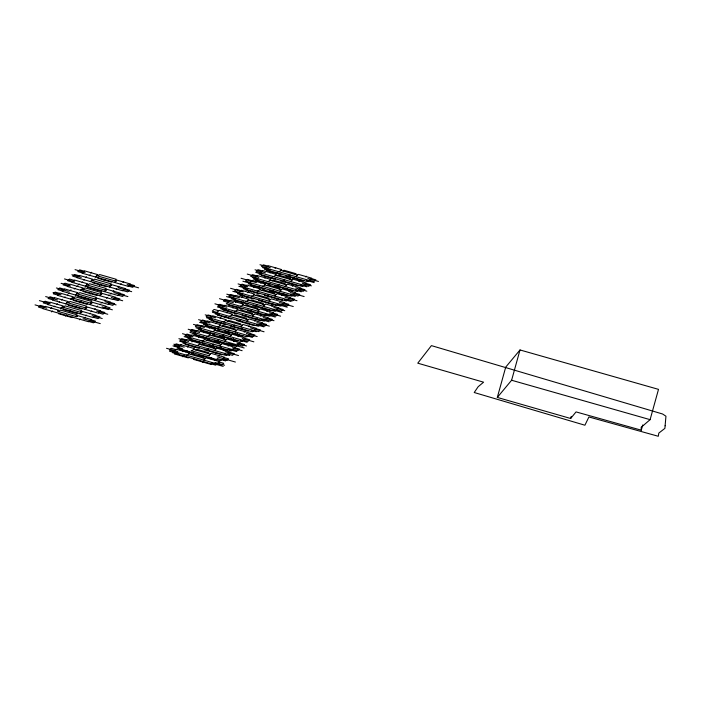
<?xml version="1.0" encoding="UTF-8"?>
<svg xmlns="http://www.w3.org/2000/svg" width="701" height="701" viewBox="0 0 701 701"><rect width="100%" height="100%" fill="white"/><g stroke="black" fill="none" stroke-linecap="round" stroke-linejoin="round"><path stroke-width="1.05" d="M497.316 397.423L505.719 367.122L520.011 349.957L658.502 389.362L650.099 419.654L641.17 427.312L641.275 430.177L576.047 411.908L570.649 418.488L497.316 397.423L511.607 380.249L520.011 349.957M570.649 418.488L571.227 416.394M641.275 430.177L642.721 424.955M69.609 291.046L70.994 289.793M50.779 308.519L51.76 307.625M85.54 277.631L86.538 276.72M90.718 273.127L91.665 272.268M54.126 306.775L54.801 306.162M56.685 304.453L57.429 303.778M61.574 300.046L62.424 299.274M64.299 297.636L65.123 296.891M68.645 293.64L69.373 292.983M59.156 302.333L59.655 301.877M78.468 284.834L79.353 284.036M83.822 280.181L84.479 279.576M67.287 295.41L67.831 294.919M74.253 289.031L75.156 288.207M76.908 286.63L77.776 285.842M89.211 275.721L90.219 274.81M82.07 282.468L82.692 281.916M51.629 311.927L52.601 311.051M75.463 295.016L77.969 292.746L64.623 288.926L62.109 291.195L107.928 304.304L110.443 302.035L97.088 298.214L94.582 300.484M85.285 286.131L87.791 283.852L74.437 280.041L71.931 282.31L117.75 295.419L120.257 293.141L106.911 289.329L104.396 291.598M90.341 281.548L92.847 279.278L79.502 275.458L76.996 277.727L122.815 290.836L125.321 288.567L111.967 284.746L109.461 287.016M95.406 276.965L97.912 274.687L84.567 270.866L82.052 273.145L127.88 286.253L130.386 283.975L117.032 280.163L114.526 282.433M58.98 313.286L58.516 313.706L72.168 317.614L72.641 317.194M63.625 309.08L63.16 309.5L76.812 313.408L77.285 312.988M68.523 304.646L68.058 305.075L81.71 308.975L82.183 308.554M73.693 299.967L73.228 300.387L86.88 304.295L87.353 303.866M78.267 295.822L77.802 296.251L91.454 300.151L91.927 299.73M83.515 291.073L83.042 291.493L96.703 295.401L97.167 294.981M88.089 286.928L87.616 287.357L101.277 291.265L101.741 290.836M93.154 282.345L92.681 282.775L106.333 286.683L106.806 286.253M98.219 277.762L97.746 278.192L111.398 282.1L111.871 281.671M93.513 289.636L94.74 288.523M103.985 280.216L104.87 279.419M69.513 311.805L70.652 310.78M84.208 298.538L85.233 297.61M65.342 316.028L66.472 315.003M80.168 302.753L81.255 301.772M99.384 285.307L100.611 284.194M75.138 307.432L76.181 306.477M90.096 294.034L91.235 293M79.94 313.741L82.446 311.472L95.8 315.292L93.294 317.562L47.466 304.453L49.981 302.184L63.327 306.004L60.821 308.274L62.205 307.029L81.316 312.497M84.839 309.307L87.345 307.038L100.69 310.858L98.184 313.128L52.365 300.019L54.871 297.75L68.225 301.57L65.719 303.84L67.094 302.595L86.214 308.063M90.008 304.628L92.514 302.359L105.869 306.179L103.354 308.449L57.535 295.34L60.041 293.071L73.395 296.891L70.889 299.161L72.264 297.907L91.384 303.384M99.822 295.734L102.337 293.465L115.683 297.285L113.176 299.555L67.357 286.446L69.863 284.177L83.217 287.997L80.711 290.267L82.087 289.022L101.207 294.49M79.45 319.779L80.335 318.973M85.487 315.713L86.249 315.029M120.335 284.518L121.247 283.695M108.418 295.691L109.233 294.955M113.08 291.432L113.851 290.731M122.903 282.433L123.726 281.688M91.095 311.551L91.796 310.92M117.978 287.077L118.837 286.297M110.609 294.07L111.494 293.263M96.668 306.889L97.597 306.057M116.182 289.32L116.865 288.707M84.821 317.991L85.54 317.343M106.517 298.275L107.349 297.522M89.588 313.794L90.245 313.198M94.381 309.474L95.292 308.65M99.717 304.707L100.427 304.059M101.505 302.963L102.153 302.368M104.396 300.711L105.15 300.028M174.873 353.488L174.4 353.917L188.315 357.896L188.779 357.466M179.789 349.037L179.325 349.466L193.231 353.444L193.695 353.015M185.52 343.849L185.046 344.279L198.953 348.257L199.426 347.827M190.584 339.266L190.111 339.696L204.017 343.674L204.49 343.245M195.667 334.657L195.202 335.087L209.108 339.065L209.581 338.636M200.88 329.943L200.407 330.373L214.313 334.351L214.786 333.921M206.103 325.211L205.63 325.641L219.536 329.619L220.009 329.198M211.684 320.155L211.22 320.585L225.126 324.563L225.591 324.134M217.783 314.635L217.319 315.064L231.225 319.043L231.689 318.613M223.426 309.527L222.953 309.956L236.859 313.934L237.332 313.513M228.885 304.584L228.412 305.014L242.327 308.992L242.791 308.563M234.3 299.686L233.827 300.116L247.733 304.094L248.207 303.664M240.005 294.516L239.532 294.946L253.438 298.924L253.911 298.495M245.692 289.373L245.219 289.802L259.125 293.78L259.598 293.351M250.976 284.588L250.502 285.009L264.417 288.987L264.882 288.567M256.189 279.865L255.716 280.295L269.622 284.273L270.095 283.844M261.701 274.88L261.228 275.3L275.134 279.278L275.607 278.858M267.046 270.034L266.582 270.463L280.488 274.441L280.952 274.012M235.448 302.297L236.281 301.544M191.908 341.922L193.125 340.826M241.337 297.61L242.362 296.681M182.435 351.403L183.618 350.334M187.588 347.135L188.499 346.312M198.488 337.304L199.215 336.638M247.839 292.711L248.837 291.8M203.825 332.773L204.517 332.143M269.99 272.934L270.647 272.339M275.02 268.281L275.765 267.607M209.178 328.077L210.002 327.332M253.876 287.664L254.673 286.946M220.114 318.473L220.92 317.746M227.676 311.638L228.798 310.613M264.838 278.122L265.618 277.412M226.835 312.891L227.623 312.182M232.89 308.011L233.477 307.476M215.89 323.731L216.504 323.179M260.746 283.134L261.771 282.196M251.475 291.835L252.334 291.055M185.634 351.893L187.079 350.588M201.774 337.321L202.861 336.331M262.586 282.459L263.515 281.618M246.813 297.329L247.786 296.453M225.056 317.5L226.02 316.624M258.231 287.629L259.247 286.709M213.717 328.199L214.795 327.236M198.085 342.561L199.364 341.396M182.786 356.774L184.074 355.617M242.02 303.025L243.265 301.903M208.626 333.466L210.247 332.002M237.131 307.862L238.165 306.933M220.324 323.573L221.428 322.574M194.142 347.591L195.553 346.312M270.945 278.253L271.909 277.386M186.238 355.1L187.255 355.083L189.507 353.041L176.161 349.221L172.411 352.621L215.663 365.16L219.553 361.637L206.199 357.817L203.938 359.858L204.447 360.305M196.885 345.462L197.892 345.453L200.153 343.402L186.799 339.591L182.917 343.104L225.547 355.302L226.441 355.398L230.191 351.998L216.846 348.178L214.585 350.228L215.093 350.666M201.949 340.879L202.957 340.861L205.218 338.82L191.864 334.999L187.982 338.522L230.611 350.719L231.505 350.807L235.256 347.416L221.91 343.595L219.65 345.637L220.158 346.084M207.04 336.27L208.048 336.261L210.3 334.219L196.955 330.399L193.064 333.913L235.702 346.11L236.596 346.206L240.347 342.807L226.993 338.986L224.741 341.036L225.24 341.475M212.245 331.555L213.253 331.538L215.514 329.496L202.16 325.676L198.278 329.198L240.907 341.396L241.81 341.483L245.552 338.092L232.206 334.272L229.946 336.314L230.454 336.76M217.468 326.824L218.475 326.815L220.736 324.773L207.382 320.953L203.5 324.467L246.13 336.664L247.024 336.76L250.774 333.361L237.429 329.549L235.168 331.591L235.676 332.029M223.058 321.768L224.066 321.759L226.318 319.717L212.973 315.897L209.082 319.411L251.712 331.608L252.614 331.704L256.364 328.305L243.01 324.484L240.75 326.535L241.258 326.973M229.157 316.247L230.165 316.239L232.417 314.188L219.071 310.368L215.181 313.89L257.81 326.088L258.713 326.184L262.463 322.784L249.109 318.964L246.848 321.005L247.357 321.452M234.791 311.139L235.799 311.13L238.06 309.088L224.706 305.268L220.824 308.782L263.453 320.979L264.347 321.076L268.097 317.684L254.752 313.864L252.491 315.906L253 316.353M240.25 306.197L241.267 306.188L243.519 304.138L230.165 300.326L226.283 303.84L268.912 316.037L269.815 316.133L273.556 312.734L260.211 308.913L257.95 310.964L258.459 311.402M245.665 301.299L246.673 301.281L248.934 299.239L235.58 295.419L231.689 298.941L274.328 311.139L275.221 311.226L278.972 307.835L265.618 304.015L263.366 306.057L263.874 306.503M251.37 296.129L252.378 296.12L254.638 294.078L241.284 290.258L237.402 293.772L280.032 305.969L280.926 306.065L284.676 302.666L271.331 298.854L269.07 300.895L269.578 301.334M257.057 290.985L258.064 290.968L260.325 288.926L246.971 285.105L243.081 288.628L285.719 300.825L286.613 300.913L290.363 297.522L277.009 293.701L274.757 295.743L275.265 296.19M262.34 286.192L263.357 286.183L265.609 284.142L252.255 280.321L248.373 283.844L291.003 296.041L291.905 296.129L295.647 292.738L282.301 288.917L280.041 290.959L280.549 291.406M267.554 281.478L268.562 281.46L270.823 279.419L257.469 275.598L253.587 279.121L296.216 291.318L297.119 291.406L300.86 288.015L287.515 284.194L285.254 286.236L285.763 286.683M273.066 276.483L274.073 276.474L276.334 274.433L262.98 270.612L259.098 274.135L301.728 286.332L302.622 286.42L306.372 283.029L293.027 279.208L290.766 281.25L291.274 281.697M276.422 273.6L277.508 272.61M278.42 271.646L279.427 271.629L281.679 269.587L268.334 265.767L264.443 269.289L307.082 281.487L307.976 281.574L311.726 278.183L298.372 274.363L296.111 276.404L296.619 276.851M190.935 354.461L191.785 353.698L203.921 357.168L203.08 357.931M195.851 350.009L196.701 349.247L208.837 352.717L207.995 353.479M201.581 344.822L202.431 344.06L214.567 347.53L213.717 348.292M206.646 340.239L207.496 339.468L219.632 342.947L218.782 343.709M211.737 335.63L212.578 334.868L224.714 338.338L223.873 339.109M216.942 330.916L217.792 330.145L229.928 333.623L229.078 334.386M222.164 326.184L223.014 325.422L235.15 328.892L234.3 329.663M227.746 321.128L228.596 320.366L240.732 323.836L239.891 324.607M233.845 315.608L234.695 314.845L246.831 318.315L245.99 319.078M239.488 310.499L240.338 309.737L252.474 313.207L251.624 313.978M244.947 305.557L245.797 304.795L257.933 308.265L257.083 309.027M250.362 300.659L251.203 299.897L263.348 303.367L262.498 304.129M256.067 295.489L256.916 294.727L269.053 298.197L268.203 298.968M261.753 290.345L262.595 289.583L274.739 293.053L273.889 293.815M267.037 285.561L267.887 284.79L280.023 288.269L279.173 289.031M272.251 280.838L273.101 280.076L285.237 283.546L284.387 284.308M277.762 275.852L278.612 275.081L290.749 278.551L289.899 279.322M283.108 271.007L283.958 270.235L296.094 273.714L295.252 274.477M194.046 358.973L193.572 359.394L211.273 364.459L211.746 364.038M198.961 354.522L198.488 354.943L216.188 360.007L216.662 359.587M204.683 349.335L204.219 349.764L221.919 354.829L222.383 354.399M209.748 344.752L209.284 345.172L226.984 350.237L227.448 349.817M214.839 340.143L214.366 340.572L232.066 345.637L232.539 345.207M220.044 335.428L219.579 335.849L237.28 340.914L237.753 340.493M225.266 330.697L224.802 331.126L242.502 336.191L242.967 335.761M230.857 325.641L230.384 326.07L248.084 331.135L248.557 330.706M236.956 320.12L236.482 320.55L254.183 325.606L254.656 325.185M242.59 315.012L242.125 315.441L259.826 320.506L260.29 320.077M248.049 310.07L247.584 310.499L265.285 315.564L265.758 315.135M253.464 305.172L252.991 305.592L270.7 310.657L271.164 310.236M259.168 300.002L258.704 300.431L276.404 305.496L276.869 305.066M264.855 294.858L264.382 295.279L282.091 300.343L282.556 299.923M270.139 290.065L269.675 290.494L287.375 295.559L287.848 295.13M275.353 285.351L274.888 285.771L292.589 290.836L293.062 290.416M280.864 280.356L280.4 280.786L298.1 285.85L298.565 285.421M286.218 275.519L285.745 275.94L303.445 281.005L303.919 280.584M207.189 350.053L208.565 348.8L227.685 354.268M212.254 345.462L213.63 344.217M217.345 340.861L218.721 339.608M222.55 336.138L223.934 334.894M227.772 331.415L229.148 330.162M233.354 326.359L234.739 325.106L253.85 330.574M239.453 320.839L240.837 319.586L259.948 325.054M245.096 315.73L246.472 314.486L265.591 319.954M250.555 310.788L251.939 309.535L271.05 315.003M255.97 305.89L257.346 304.637M261.675 300.72L263.05 299.467L282.17 304.944M267.361 295.577L268.737 294.324L287.857 299.791M272.645 290.784L274.03 289.539M277.859 286.069L279.243 284.816L298.354 290.284M283.37 281.075L284.746 279.83M288.716 276.229L290.1 274.985M207.952 350.272L207.33 349.922M213.016 345.681L212.394 345.339M218.099 341.08L217.476 340.739M223.312 336.357L222.69 336.016M228.535 331.634L227.913 331.293M234.116 326.578L233.494 326.237M240.215 321.049L239.593 320.707M245.858 315.949L245.236 315.608M251.317 310.999L250.695 310.657M256.724 306.1L256.11 305.759M262.437 300.939L261.815 300.598M268.115 295.787L267.493 295.445M273.408 291.003L272.785 290.661M278.621 286.28L277.999 285.938M284.133 281.294L283.511 280.952M289.478 276.448L288.856 276.106M292.895 278.446L293.982 277.456M202.414 362.373L203.719 361.19M257.512 313.768L258.687 312.707M247.12 323.88L248.049 323.038M220.149 348.739L221.279 347.714M241.372 329.47L242.344 328.594M263.821 309.176L264.943 308.16M286.139 289.18L287.051 288.365M291.634 284.282L292.536 283.458M225.547 344.147L226.625 343.175M215.575 353.435L216.749 352.375M236.412 334.833L237.586 333.772M210.554 358.789L211.737 357.712M276.746 299.204L277.841 298.214M232.39 339.897L233.547 338.855M271.839 304.506L272.864 303.577M281.776 295.55L282.477 294.911M282.591 294.902L283.914 293.71M292.317 286.183L293.167 285.421M248.557 326.464L249.205 325.877M256.102 319.735L257.223 318.727M237.954 336.357L238.91 335.499M254.691 321.119L255.392 320.48M260.369 316.072L261.263 315.266M298.854 281.338L299.555 280.698M271.822 306.241L272.847 305.312M223.233 350.5L224.145 349.668M228.149 346.084L229.034 345.286M266.818 311.332L267.431 310.78M288.812 291.406L290.039 290.293M233.696 341.553L234.765 340.59M244.167 332.169L245.096 331.328M305.68 276.956L306.477 276.238M218.843 356.073L219.544 355.433M214.462 360.612L215.189 359.955M511.607 380.249L650.099 419.654M267.922 266.135L263.374 264.838L261.543 266.485L266.1 267.791M311.314 278.551L315.871 279.848L314.039 281.504L309.491 280.207M280.838 270.358L297.522 275.134M259.983 264.733L270.279 267.677M307.818 278.411L318.456 281.46M265.819 268.036L309.22 280.453M262.673 267.677L270.463 269.903M306.495 280.409L314.206 282.617M262.577 270.98L258.029 269.675L256.198 271.331L260.746 272.636M305.969 283.388L310.525 284.694L308.694 286.35L304.138 285.044M275.484 275.195L292.177 279.971M302.333 283.283L311.384 285.868M255.033 269.797L265.425 272.777M260.474 272.882L303.866 285.298M300.212 284.904L306.828 286.797M255.786 272.409L261.403 274.012M257.065 275.966L252.518 274.669L250.686 276.325L255.234 277.622M300.457 288.383L305.014 289.688L303.183 291.336L298.626 290.039M269.973 280.19L286.665 284.965M247.243 274.082L258.809 277.394M295.638 287.971L306.863 291.187M254.962 277.868L279.164 284.886M252.29 277.508L258.152 279.182M295.533 290.161L301.316 291.818M251.852 280.689L247.304 279.384L245.473 281.04L250.02 282.345M295.244 293.106L299.8 294.402L297.969 296.059L293.421 294.762M264.768 284.904L281.451 289.679M241.083 278.271L256.417 282.652M290.214 292.571L304.129 296.558M249.749 282.591L293.141 295.007M242.888 281.224L251.352 283.642M290.363 295.025L295.314 296.435M246.568 285.473L242.011 284.177L240.189 285.833L244.737 287.13M289.96 297.89L294.508 299.196L292.685 300.843L288.129 299.546M259.475 289.697L276.168 294.473M285.027 297.294L297.005 300.72M238.068 283.914L247.786 286.691M244.465 287.375L268.658 294.394M238.857 286.288L247.83 288.847M284.44 299.625L291.143 301.544M240.881 290.626L236.333 289.32L234.502 290.976L239.05 292.282M284.273 303.034L288.83 304.339L286.998 305.995L282.442 304.69M230.541 288.286L243.256 291.923M253.788 294.841L270.481 299.616M279.41 302.569L293.272 306.539M238.778 292.527L262.971 299.546M232.802 291.283L242.835 294.157M277.622 304.444L287.244 307.196M235.177 295.787L230.62 294.49L228.798 296.146L233.345 297.443M278.569 308.203L283.116 309.5L281.294 311.156L276.737 309.86M248.084 300.01L264.776 304.786M226.8 294.166L239.497 297.802M273.793 307.537L284.764 310.674M233.074 297.688L276.466 310.105M226.528 296.593L235.632 299.204M272.882 309.842L282.082 312.48M229.762 300.685L225.214 299.388L223.382 301.044L227.939 302.341M273.153 313.102L277.71 314.407L275.879 316.063L271.331 314.758M242.677 304.909L259.361 309.684M219.492 298.679L233.398 302.657M269.263 312.909L280.575 316.151M227.659 302.595L251.861 309.605M265.635 314.302L275.274 317.054M224.302 305.636L219.755 304.33L217.923 305.986L222.471 307.292M267.694 318.044L272.242 319.349L270.42 321.005L265.863 319.7M237.21 309.851L253.902 314.626M214.927 303.813L226.826 307.213M263.278 317.632L274.003 320.699M222.199 307.537L246.393 314.556M217.415 306.95L226.213 309.465M261.596 319.656L269.053 321.794M84.208 271.191L79.66 269.885L77.776 271.594L82.332 272.891M130.036 284.299L134.583 285.596L132.699 287.305L128.152 285.999M97.29 275.256L98.499 275.607L99.665 274.555L116.348 279.331L115.192 280.382L116.41 280.724M96.791 275.712L115.902 281.18M75.051 269.64L85.128 272.523M127.109 284.545L138.588 287.831M218.659 310.736L214.112 309.439L212.28 311.095L216.837 312.392M262.051 323.152L266.608 324.458L264.776 326.114L260.229 324.808M231.575 314.959L248.259 319.735M256.916 322.591L269.324 326.14M216.556 312.646L240.758 319.656M256.531 324.738L263.909 326.85M212.412 312.278L219.36 314.267M79.152 275.773L74.595 274.477L72.711 276.176L77.268 277.482M124.971 288.882L129.519 290.188L127.635 291.888L123.087 290.582M92.225 279.839L93.435 280.19L94.6 279.138L111.284 283.914L110.127 284.965L111.345 285.316M91.726 280.295L110.837 285.763M118.232 287.831L131.683 291.677M71.888 274.757L81.255 277.438M212.561 316.256L208.013 314.959L206.182 316.615L210.738 317.912M255.953 328.673L260.509 329.978L258.678 331.634L254.13 330.329M225.477 320.48L242.16 325.255M205.2 314.854L215.549 317.816M250.248 327.823L264.075 331.783M210.458 318.166L234.66 325.176M251.431 330.346L256.207 331.713M206.55 317.781L212.578 319.507M74.087 280.356L69.539 279.051L67.655 280.759L72.203 282.056M119.906 293.465L124.463 294.77L122.579 296.47L118.031 295.165M87.161 284.422L88.379 284.772L89.535 283.721L106.228 288.497L105.071 289.548L106.28 289.89M86.661 284.878L105.781 290.345M113.825 292.571L127.889 296.593M64.483 278.928L74.7 281.855M206.979 321.321L202.431 320.015L200.6 321.671L205.148 322.977M250.371 333.729L254.927 335.034L253.096 336.69L248.54 335.385M219.886 325.536L236.579 330.311M198.602 319.656L210.002 322.924M246.384 333.483L257.179 336.568M69.513 284.501L64.965 283.195L63.081 284.895L67.629 286.201M115.332 297.61L119.889 298.906L118.005 300.615L113.448 299.309M204.876 323.222L248.268 335.639M82.587 288.567L83.805 288.917L84.961 287.866L101.654 292.641L100.497 293.684L101.706 294.034M199.575 322.337L207.443 324.589M246.226 335.648L252.404 337.418M111.31 297.504L122.684 300.764M61.092 283.318L70.521 286.017M201.757 326.044L197.209 324.747L195.377 326.394L199.925 327.7M245.148 338.46L249.705 339.757L247.874 341.413L243.317 340.116M214.664 330.267L231.356 335.043M193.502 324.397L204.403 327.507M242.301 338.513L253.858 341.825M64.264 289.25L59.716 287.945L57.832 289.644L62.389 290.95M110.083 302.359L114.64 303.656L112.756 305.364L108.208 304.059M199.654 327.945L243.045 340.362M77.347 293.316L78.556 293.666L79.721 292.615L96.405 297.39L95.248 298.442L96.458 298.784M105.036 301.728L116.103 304.9M240.373 340.362L247.164 342.298M56.395 287.971L68.4 291.406M76.838 293.772L95.958 299.239M195.912 327.805L201.441 329.391M196.552 330.758L191.995 329.461L190.164 331.117L194.72 332.414M239.944 343.175L244.491 344.48L242.66 346.136L238.112 344.831M209.459 334.982L226.151 339.757M188.192 329.251L199.671 332.537M236.92 343.236L246.472 345.961M59.69 293.386L55.142 292.089L53.258 293.789L57.815 295.095M105.509 306.495L110.066 307.8L108.182 309.5L103.634 308.203M72.773 297.461L73.982 297.802L75.147 296.751L91.831 301.526L90.674 302.578L91.884 302.928M194.449 332.668L237.841 345.076M53.066 292.519L61.075 294.814M102.066 306.863L112.379 309.816M189.98 332.423L195.851 334.097M228.903 343.604L244.15 347.968M191.461 335.367L186.904 334.062L185.082 335.718L189.629 337.023M234.853 347.784L239.4 349.08L237.578 350.737L233.021 349.44M204.368 339.591L221.06 344.366M182.514 333.694L193.073 336.708M232.329 347.889L242.134 350.693M54.52 298.074L49.973 296.768L48.089 298.468L52.636 299.774M100.339 311.183L104.896 312.48L103.012 314.188L98.464 312.883M67.603 302.14L68.812 302.49L69.969 301.439L86.661 306.214L85.504 307.257L86.714 307.608M189.358 337.269L232.75 349.685M45.67 296.584L57.561 299.984M96.51 311.034L107.77 314.258M184.153 336.603L191.11 338.592M228.833 349.352L236.71 351.604M186.396 339.95L181.848 338.653L180.017 340.309L184.565 341.606M229.788 352.366L234.344 353.672L232.513 355.328L227.956 354.023M199.303 344.173L215.996 348.949M225.082 351.718L238.489 355.556M178.886 338.679L188.657 341.475M49.622 302.508L45.074 301.202L43.19 302.902L47.747 304.208M95.441 315.616L99.998 316.913L98.114 318.613L93.566 317.316M62.704 306.574L63.914 306.915L65.079 305.873L81.763 310.639L80.606 311.691L81.815 312.041M184.293 341.86L208.486 348.87M92.094 315.625L102.223 318.526M39.414 300.624L50.218 303.717M179.666 341.221L185.783 342.973M224.294 354.031L229.656 355.565M180.665 345.137L176.117 343.84L174.286 345.497L178.843 346.793M224.057 357.554L228.614 358.851L226.782 360.507L222.235 359.21M44.978 306.705L40.43 305.408L38.546 307.108L43.103 308.414M90.797 319.814L95.354 321.119L93.47 322.819L88.922 321.522M193.581 349.361L210.265 354.136M58.06 310.78L59.27 311.121L60.435 310.07L77.119 314.845L75.962 315.897L77.171 316.247M173.848 344.2L184.232 347.17M217.222 356.835L235.405 362.04M35.05 304.882L46.739 308.23M83.086 318.701L100.252 323.617M172.981 345.882L182.453 348.59M217.073 358.474L225.617 360.919M175.749 349.589L171.202 348.292L169.37 349.948L173.927 351.245M219.141 362.005L223.698 363.302L221.866 364.958L217.319 363.661M188.665 353.812L205.349 358.588M166.531 348.301L177.791 351.516M215.058 362.505L224.609 365.23M173.646 351.49L217.038 363.907M211.238 362.969L223.216 366.395M169.484 351.175L178.177 353.663M665.118 425.779L664.907 428.355L658.817 433.095L658.283 436.267L588.919 416.964L584.906 425.218L474.218 392.516L478.161 386.724L483.585 382.185L417.761 363.179L431.413 345.619L662.568 413.993L665.95 416.21L665.118 425.779M45.337 306.39L42.822 308.659L88.65 321.768L91.156 319.498L77.802 315.678L76.672 316.703L57.561 311.235L58.682 310.21L45.337 306.39M181.077 344.769L177.327 348.169L220.578 360.708L224.469 357.186L211.115 353.365L208.854 355.407L209.362 355.854L197.603 352.585L191.163 350.649L192.17 350.631L194.422 348.59L181.077 344.769"/></g></svg>
